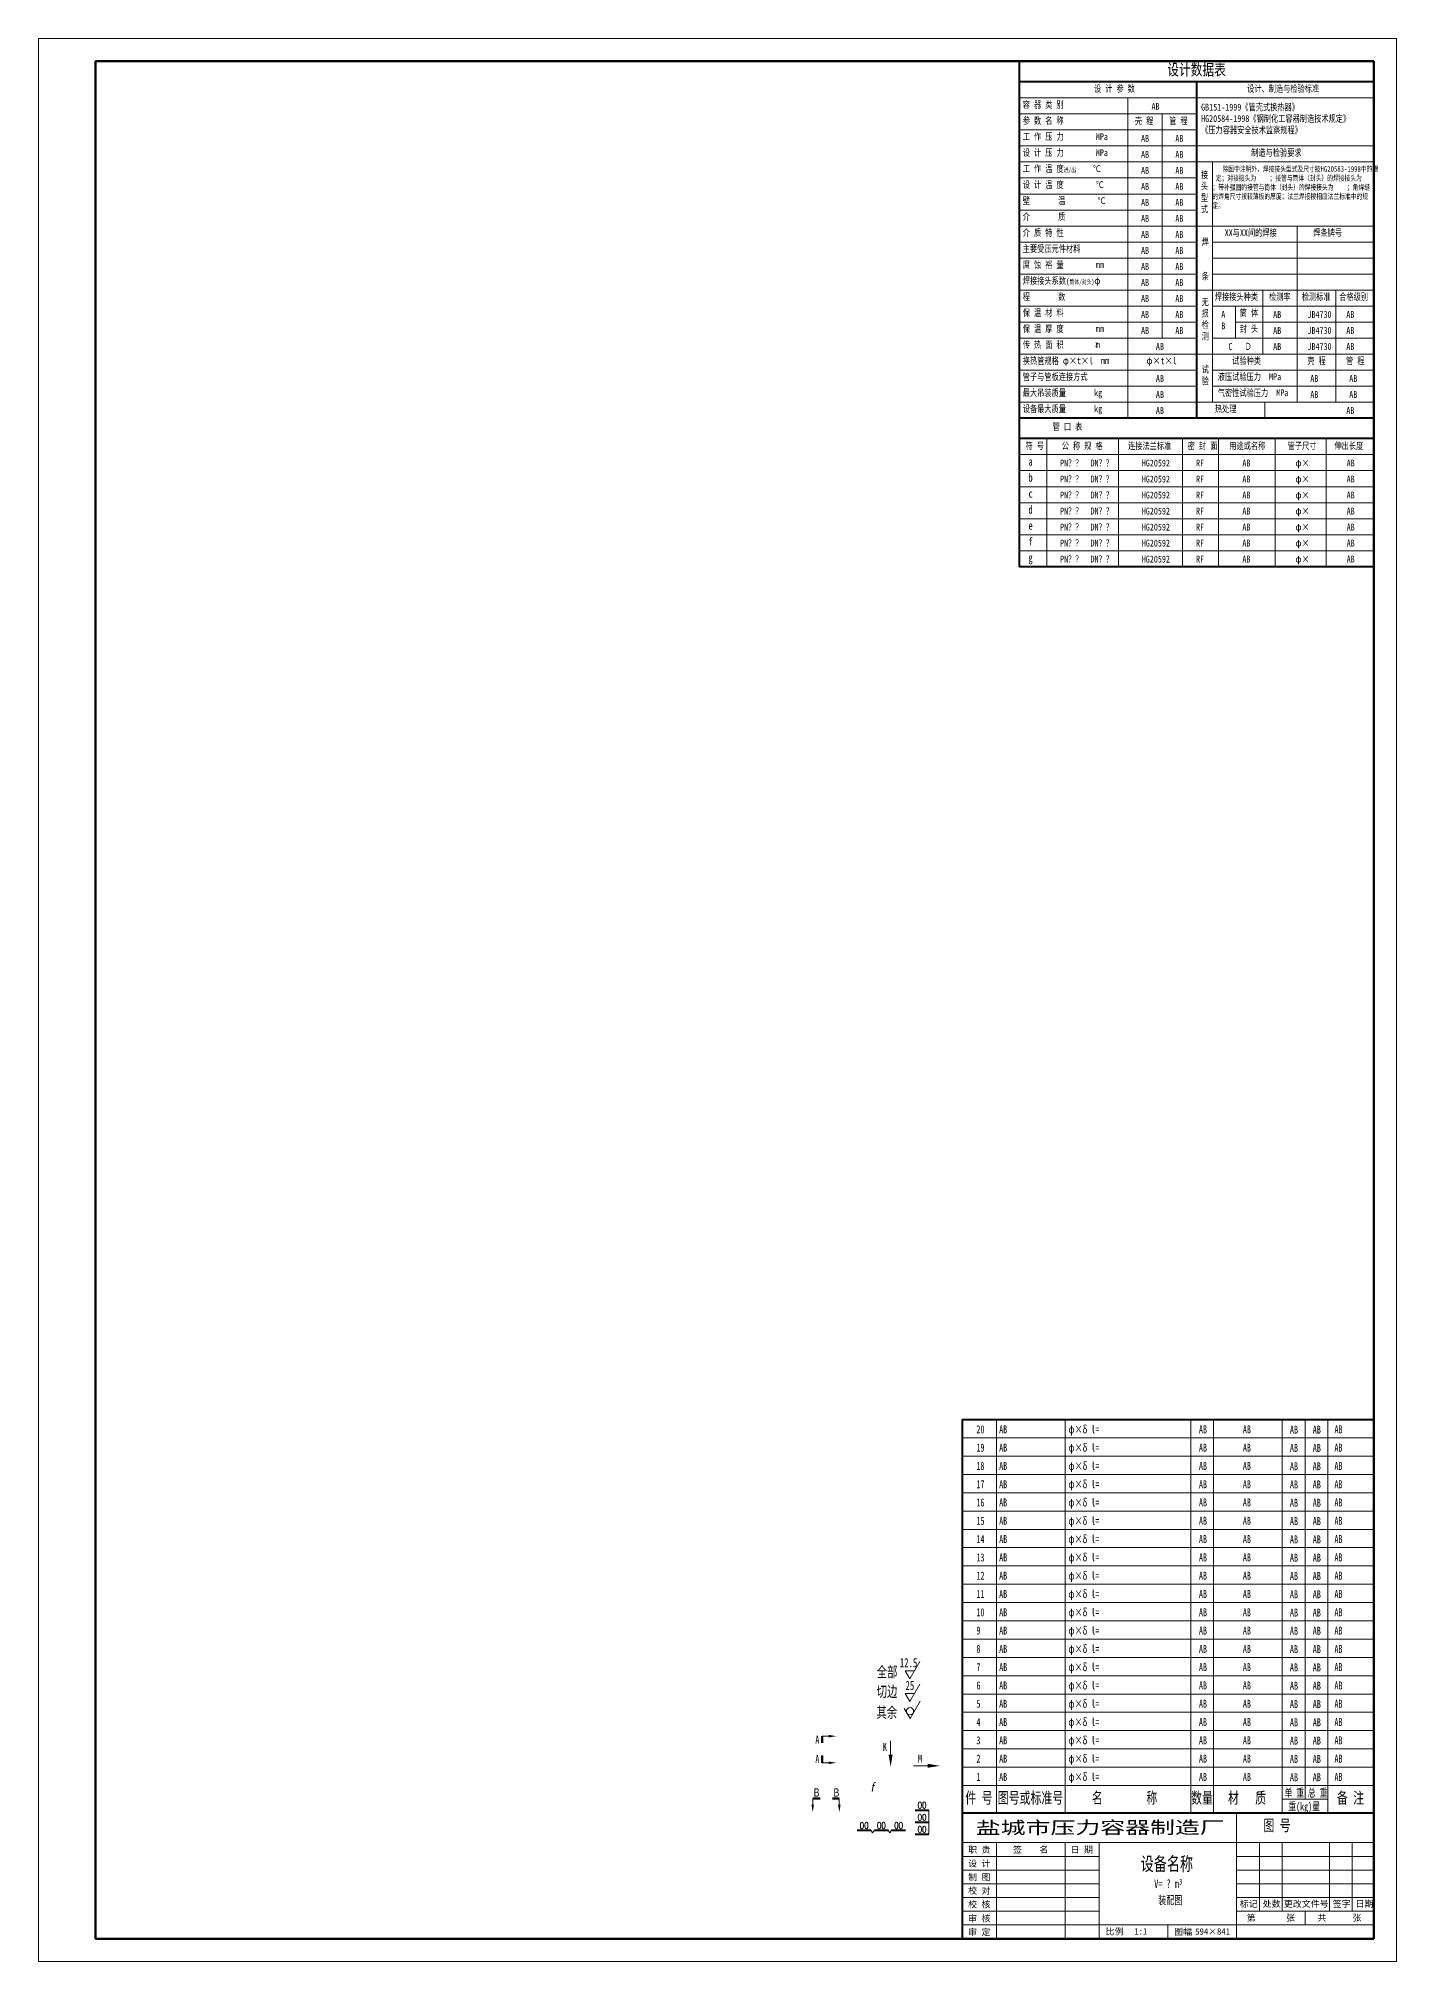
# Model space of a CAD drawing. Extents: x 0 to 23518, y -2902 to 4226.
# Drawn here: x 948 to 1542, y -2792 to -1951 of the extents above; entities that cross this region are included whole.
import ezdxf
from ezdxf.enums import TextEntityAlignment as Align

# ---------------------------------------------------------------- set-up
doc = ezdxf.new("R2010")
doc.units = 0
doc.header["$LTSCALE"] = 10
for name, color, linetype, lineweight in [('A 粗实线', 1, 'CONTINUOUS', 40), ('B 细实线', 7, 'CONTINUOUS', 18), ('C 文 字', 2, 'CONTINUOUS', 20), ('J 标注尺寸', 2, 'CONTINUOUS', 18)]:
    doc.layers.add(name, color=color, linetype=linetype, lineweight=lineweight)
doc.styles.add('HZTXT', font='SIMFANG.TTF', dxfattribs={"width": 0.75})
doc.styles.add('ITALICT', font='ITALICT.shx', dxfattribs={"width": 0.7})
doc.styles.add('ROMANC', font='romanc', dxfattribs={"width": 0.7, "height": 6})
doc.styles.add('标题中文', font='SIMFANG.TTF', dxfattribs={"width": 0.7})

msp = doc.modelspace()

# ---------------------------------------------------------------- linework, layer by layer
at = {"layer": 'A 粗实线'}
for p, q in [((1376.94, -1960.74), (1376.94, -2181.75)), ((1531.94, -1969.76), (1376.94, -1969.76)), ((1454.44, -1969.76), (1454.44, -2116.76)), ((1531.94, -2116.76), (1376.94, -2116.76)), ((1531.94, -2125.75), (1376.94, -2125.75)), ((1531.94, -2181.75), (1376.94, -2181.75)), ((1351.94, -2554.74), (1351.94, -2726.74)), ((1351.94, -2554.74), (1531.94, -2554.74)), ((1331.35, -2725.51), (1337.37, -2725.51)), ((1331.35, -2730.78), (1337.37, -2730.78)), ((1351.94, -2726.74), (1531.94, -2726.74)), ((1306, -2734.34), (1312.02, -2734.34)), ((1313.54, -2734.34), (1319.56, -2734.34)), ((1321.08, -2734.34), (1327.1, -2734.34)), ((1331.35, -2736.04), (1337.37, -2736.04))]:
    msp.add_line(p, q, dxfattribs=at)
at = {"layer": 'A 粗实线', "lineweight": 80}
for p, q in [((1290.76, -2693.18), (1290.76, -2696.1)), ((1290.76, -2704.82), (1290.76, -2701.58)), ((1286.58, -2720.37), (1289.83, -2720.37)), ((1298.22, -2720.37), (1295.3, -2720.37))]:
    msp.add_line(p, q, dxfattribs=at)
at = {"layer": 'A 粗实线', "color": 1}
msp.add_line((1351.94, -2726.74), (1351.94, -2781.74), dxfattribs=at)
at = {"layer": 'A 粗实线', "color": 5, "lineweight": 120}
msp.add_lwpolyline([(1531.94, -2781.74), (1531.94, -1960.74), (972.94, -1960.74), (972.94, -2781.74)], close=True, dxfattribs=at)
at = {"layer": 'B 细实线'}
for p, q in [((1531.94, -1976.76), (1376.94, -1976.76)), ((1454.44, -1983.76), (1376.94, -1983.76)), ((1424.44, -1976.76), (1424.44, -2116.76)), ((1439.44, -1983.76), (1439.44, -2081.76)), ((1454.44, -1990.76), (1376.94, -1990.76)), ((1531.94, -1997.76), (1376.94, -1997.76)), ((1531.94, -2004.76), (1376.94, -2004.76)), ((1461.44, -2004.76), (1461.44, -2109.76)), ((1454.44, -2011.76), (1376.94, -2011.76)), ((1454.44, -2018.76), (1376.94, -2018.76)), ((1454.44, -2025.76), (1376.94, -2025.76)), ((1531.94, -2032.76), (1376.94, -2032.76)), ((1498.44, -2032.76), (1498.44, -2109.76)), ((1454.44, -2039.76), (1376.94, -2039.76)), ((1531.94, -2039.76), (1461.44, -2039.76)), ((1454.44, -2046.76), (1376.94, -2046.76)), ((1531.94, -2046.76), (1461.44, -2046.76)), ((1454.44, -2053.76), (1376.94, -2053.76)), ((1531.94, -2053.76), (1461.44, -2053.76)), ((1461.44, -2060.76), (1376.94, -2060.76)), ((1454.44, -2067.76), (1376.94, -2067.76)), ((1531.94, -2060.76), (1461.44, -2060.76)), ((1531.94, -2060.76), (1461.44, -2060.76)), ((1531.94, -2067.76), (1461.44, -2067.76)), ((1471.44, -2067.76), (1471.44, -2081.76)), ((1483.44, -2060.76), (1483.44, -2088.76)), ((1515.44, -2060.76), (1515.44, -2109.76)), ((1454.44, -2074.76), (1376.94, -2074.76)), ((1531.94, -2074.76), (1471.44, -2074.76)), ((1454.44, -2081.76), (1376.94, -2081.76)), ((1531.94, -2081.76), (1461.44, -2081.76)), ((1531.94, -2088.76), (1376.94, -2088.76)), ((1454.44, -2095.76), (1376.94, -2095.76)), ((1531.94, -2095.76), (1461.44, -2095.76)), ((1454.44, -2102.76), (1376.94, -2102.76)), ((1531.94, -2109.76), (1376.94, -2109.76)), ((1531.94, -2102.76), (1461.44, -2102.76)), ((1531.94, -2102.76), (1461.44, -2102.76)), ((1484.4, -2109.76), (1484.4, -2116.76)), ((1388.94, -2125.75), (1388.94, -2181.75)), ((1420.34, -2125.75), (1420.34, -2181.75)), ((1448.27, -2125.75), (1448.27, -2181.75)), ((1464.07, -2125.75), (1464.07, -2181.75)), ((1488.81, -2125.75), (1488.81, -2181.75)), ((1511.14, -2125.75), (1511.14, -2181.75)), ((1531.94, -2132.75), (1376.94, -2132.75)), ((1531.94, -2139.75), (1376.94, -2139.75)), ((1531.94, -2146.75), (1376.94, -2146.75)), ((1531.94, -2153.75), (1376.94, -2153.75)), ((1531.94, -2160.75), (1376.94, -2160.75)), ((1531.94, -2167.75), (1376.94, -2167.75)), ((1531.94, -2174.75), (1376.94, -2174.75)), ((1366.94, -2726.74), (1366.94, -2554.74)), ((1396.94, -2726.74), (1396.94, -2554.74)), ((1451.94, -2726.74), (1451.94, -2554.74)), ((1461.94, -2726.74), (1461.94, -2554.74)), ((1491.94, -2726.74), (1491.94, -2554.74)), ((1501.94, -2720.74), (1501.94, -2554.74)), ((1511.94, -2726.74), (1511.94, -2554.74)), ((1351.94, -2562.74), (1531.94, -2562.74)), ((1351.94, -2570.74), (1531.94, -2570.74)), ((1351.94, -2578.74), (1531.94, -2578.74)), ((1351.94, -2586.74), (1531.94, -2586.74)), ((1351.94, -2594.74), (1531.94, -2594.74)), ((1351.94, -2602.74), (1531.94, -2602.74)), ((1351.94, -2610.74), (1531.94, -2610.74)), ((1351.94, -2618.74), (1531.94, -2618.74)), ((1351.94, -2626.74), (1531.94, -2626.74)), ((1351.94, -2634.74), (1531.94, -2634.74)), ((1351.94, -2642.74), (1531.94, -2642.74)), ((1351.94, -2650.74), (1531.94, -2650.74)), ((1327, -2664.63), (1331.08, -2664.62)), ((1329.12, -2668.15), (1327, -2664.63)), ((1329.12, -2668.15), (1333.44, -2660.57)), ((1351.94, -2658.74), (1531.94, -2658.74)), ((1329.12, -2678.01), (1333.44, -2670.43)), ((1351.94, -2666.74), (1531.94, -2666.74)), ((1327, -2674.49), (1331.08, -2674.48)), ((1329.12, -2678.01), (1327, -2674.49)), ((1351.94, -2674.74), (1531.94, -2674.74)), ((1351.94, -2682.74), (1531.94, -2682.74)), ((1351.94, -2690.74), (1531.94, -2690.74)), ((1290.76, -2693.18), (1293.49, -2693.18)), ((1320.66, -2695.16), (1320.66, -2701.32)), ((1351.94, -2698.74), (1531.94, -2698.74)), ((1290.76, -2704.82), (1293.49, -2704.82)), ((1330.72, -2706.14), (1336.88, -2706.14)), ((1351.94, -2706.74), (1531.94, -2706.74)), ((1351.94, -2714.74), (1531.94, -2714.74)), ((1286.58, -2720.37), (1286.58, -2723.09)), ((1298.22, -2720.37), (1298.22, -2723.09)), ((1491.94, -2720.74), (1511.94, -2720.74)), ((1337.37, -2730.78), (1337.37, -2725.51)), ((1337.37, -2736.04), (1337.37, -2730.78)), ((1471.94, -2726.74), (1471.94, -2781.74)), ((1312.02, -2734.34), (1312.78, -2735.4)), ((1313.54, -2734.34), (1312.78, -2735.4)), ((1319.56, -2734.34), (1320.32, -2735.4)), ((1321.08, -2734.34), (1320.32, -2735.4)), ((1351.94, -2739.74), (1531.94, -2739.74)), ((1366.94, -2739.74), (1366.94, -2781.74)), ((1396.94, -2739.74), (1396.94, -2781.74)), ((1411.94, -2739.74), (1411.94, -2781.74)), ((1481.94, -2739.74), (1481.94, -2769.74)), ((1491.94, -2739.74), (1491.94, -2769.74)), ((1512.58, -2739.74), (1512.58, -2769.74)), ((1522.58, -2739.74), (1522.58, -2769.74)), ((1351.94, -2745.74), (1411.94, -2745.74)), ((1471.94, -2745.74), (1531.94, -2745.74)), ((1351.94, -2751.74), (1411.94, -2751.74)), ((1351.94, -2757.74), (1411.94, -2757.74)), ((1471.94, -2751.74), (1531.94, -2751.74)), ((1471.94, -2757.74), (1531.94, -2757.74)), ((1351.94, -2763.74), (1411.94, -2763.74)), ((1471.94, -2763.74), (1531.94, -2763.74)), ((1351.94, -2769.74), (1411.94, -2769.74)), ((1471.94, -2769.74), (1531.94, -2769.74)), ((1501.94, -2775.74), (1501.94, -2769.74)), ((1351.94, -2775.74), (1531.94, -2775.74)), ((1441.94, -2775.74), (1441.94, -2781.74))]:
    msp.add_line(p, q, dxfattribs=at)
msp.add_lwpolyline([(1541.94, -2791.74), (1541.94, -1950.74), (947.94, -1950.74), (947.94, -2791.74)], close=True, dxfattribs=at)
msp.add_lwpolyline([(1333.54, -2677.86), (1329.14, -2685.48), (1326.61, -2681.1)], dxfattribs=at)
msp.add_circle((1329.14, -2682.29), 1.59, dxfattribs=at)
for points in [[(1293.49, -2693.75), (1293.49, -2692.62), (1296.89, -2693.18)], [(1293.49, -2705.39), (1293.49, -2704.25), (1296.89, -2704.82)], [(1319.78, -2701.32), (1321.53, -2701.32), (1320.66, -2706.57)], [(1336.88, -2707.01), (1336.88, -2705.26), (1342.13, -2706.14)], [(1286.01, -2723.09), (1287.15, -2723.09), (1286.58, -2726.5)], [(1297.65, -2723.09), (1298.79, -2723.09), (1298.22, -2726.5)]]:
    msp.add_solid(points, dxfattribs=at)

# ---------------------------------------------------------------- texts
at = {"layer": 'C 文 字'}
for s, height, style, width, p in [('AB', 3.5, 'HZTXT', 0.75, (1497.07, -2559.11)), ('AB', 3.5, 'HZTXT', 0.75, (1507.07, -2559.11)), ('AB', 3.5, 'HZTXT', 0.75, (1497.07, -2567.11)), ('AB', 3.5, 'HZTXT', 0.75, (1497.07, -2575.11)), ('AB', 3.5, 'HZTXT', 0.75, (1507.07, -2567.11)), ('AB', 3.5, 'HZTXT', 0.75, (1507.07, -2575.11)), ('AB', 3.5, 'HZTXT', 0.75, (1497.07, -2583.11)), ('AB', 3.5, 'HZTXT', 0.75, (1507.07, -2583.11)), ('AB', 3.5, 'HZTXT', 0.75, (1497.07, -2591.11)), ('AB', 3.5, 'HZTXT', 0.75, (1507.07, -2591.11)), ('AB', 3.5, 'HZTXT', 0.75, (1497.07, -2599.11)), ('AB', 3.5, 'HZTXT', 0.75, (1507.07, -2599.11)), ('AB', 3.5, 'HZTXT', 0.75, (1497.07, -2607.11)), ('AB', 3.5, 'HZTXT', 0.75, (1507.07, -2607.11)), ('AB', 3.5, 'HZTXT', 0.75, (1497.07, -2615.11)), ('AB', 3.5, 'HZTXT', 0.75, (1507.07, -2615.11)), ('AB', 3.5, 'HZTXT', 0.75, (1497.07, -2623.11)), ('AB', 3.5, 'HZTXT', 0.75, (1507.07, -2623.11)), ('AB', 3.5, 'HZTXT', 0.75, (1497.07, -2631.11)), ('AB', 3.5, 'HZTXT', 0.75, (1507.07, -2631.11)), ('AB', 3.5, 'HZTXT', 0.75, (1497.07, -2639.11)), ('AB', 3.5, 'HZTXT', 0.75, (1507.07, -2639.11)), ('AB', 3.5, 'HZTXT', 0.75, (1497.07, -2647.11)), ('AB', 3.5, 'HZTXT', 0.75, (1507.07, -2647.11)), ('AB', 3.5, 'HZTXT', 0.75, (1497.07, -2655.11)), ('AB', 3.5, 'HZTXT', 0.75, (1507.07, -2655.11)), ('AB', 3.5, 'HZTXT', 0.75, (1497.07, -2663.11)), ('AB', 3.5, 'HZTXT', 0.75, (1507.07, -2663.11)), ('AB', 3.5, 'HZTXT', 0.75, (1497.07, -2671.11)), ('AB', 3.5, 'HZTXT', 0.75, (1507.07, -2671.11)), ('AB', 3.5, 'HZTXT', 0.75, (1497.07, -2679.11)), ('AB', 3.5, 'HZTXT', 0.75, (1507.07, -2679.11)), ('AB', 3.5, 'HZTXT', 0.75, (1497.07, -2687.11)), ('AB', 3.5, 'HZTXT', 0.75, (1507.07, -2687.11)), ('AB', 3.5, 'HZTXT', 0.75, (1497.07, -2695.11)), ('AB', 3.5, 'HZTXT', 0.75, (1507.07, -2695.11)), ('AB', 3.5, 'HZTXT', 0.75, (1497.07, -2703.11)), ('AB', 3.5, 'HZTXT', 0.75, (1507.07, -2703.11)), ('AB', 3.5, 'HZTXT', 0.75, (1497.07, -2711.11)), ('AB', 3.5, 'HZTXT', 0.75, (1507.07, -2711.11)), ('00', 2.823, 'ROMANC', 0.8, (1334.42, -2723.39)), ('00', 2.823, 'ROMANC', 0.8, (1309.08, -2732.22)), ('00', 2.823, 'ROMANC', 0.8, (1316.61, -2732.22)), ('00', 2.823, 'ROMANC', 0.8, (1324.15, -2732.22)), ('00', 2.823, 'ROMANC', 0.8, (1334.42, -2728.66)), ('00', 2.823, 'ROMANC', 0.8, (1334.42, -2733.93))]:
    msp.add_text(s, height=height, dxfattribs=dict(at, style=style, width=width)).set_placement(p, align=Align.MIDDLE)
at = {"layer": 'C 文 字', "style": 'HZTXT', "width": 0.7}
for s, p in [('全部', (1314.61, -2665.07)), ('切边', (1314.59, -2673.65)), ('其余', (1314.46, -2682.76))]:
    msp.add_text(s, height=4.73, dxfattribs=at).set_placement(p, align=Align.MIDDLE_LEFT)
for s, p in [('12.5', (1332.31, -2664.26)), ('25', (1330.99, -2674.2))]:
    msp.add_text(s, height=4, dxfattribs=at).set_placement(p, align=Align.BOTTOM_RIGHT)
at = {"layer": 'C 文 字', "style": 'ITALICT', "width": 0.8}
msp.add_text('f', height=4, dxfattribs=at).set_placement((1311.86, -2717.42))
at = {"layer": 'C 文 字', "style": '标题中文', "oblique": 0.5, "width": 1.430365}
msp.add_text('盐城市压力容器制造厂', height=5.5, rotation=0.09587, dxfattribs=at).set_placement((1357.91, -2735.97), (1466.77, -2735.79), align=Align.FIT)
at = {"layer": 'C 文 字', "style": '标题中文', "oblique": 0.5}
msp.add_text('职 责', height=2.8, rotation=0.09587, dxfattribs=at).set_placement((1359.42, -2742.79), align=Align.MIDDLE_CENTER)
for s, p in [('签    名', (1381.88, -2742.69)), ('日 期', (1404.27, -2742.75)), ('设 计', (1359.42, -2748.79)), ('制 图', (1359.42, -2754.79)), ('校 对', (1359.42, -2760.69)), ('校 核', (1359.42, -2766.69)), ('标记', (1477.27, -2766.42)), ('处数', (1487.27, -2766.42)), ('更改文件号', (1502.43, -2766.42)), ('签字', (1517.91, -2766.42)), ('日期', (1527.91, -2766.42)), ('审 核', (1359.42, -2772.79)), ('第       张', (1486.97, -2772.52)), ('共      张', (1516.97, -2772.52)), ('审 定', (1359.42, -2778.79)), ('比例', (1418.6, -2778.54)), ('1:1', (1430.08, -2778.54)), ('图幅', (1448.6, -2778.63)), ('594×841', (1461.49, -2778.63))]:
    msp.add_text(s, height=2.8, rotation=0.09587, dxfattribs=at).set_placement(p, align=Align.MIDDLE)
at = {"layer": 'C 文 字', "attachment_point": 1, "style": 'HZTXT'}
for s, insert, char_height, width in [('设计数据表', (1441.69, -1961.87), 5, 77.5), ('设 计 参 数', (1409.6, -1971.17), 3, 48), ('设计、制造与检验标准', (1476.59, -1971.17), 3, 48), ('容 器 类 别', (1378.45, -1978.17), 3, 48), ('参 数 名 称', (1378.45, -1985.17), 3, 48), ('AB', (1434.76, -1978.93), 3, 48), ('GB151-1999《管壳式换热器》\\PHG20584-1998《钢制化工容器制造技术规定》\\P《压力容器安全技术监察规程》', (1456.45, -1979.27), 3, 77.5), ('工 作 压 力        MPa', (1378.45, -1992.17), 3, 48), ('壳 程', (1427.5, -1985.25), 3, 48), ('AB', (1430.19, -1992.93), 3, 48), ('管 程', (1442.5, -1985.25), 3, 48), ('AB', (1445.19, -1992.93), 3, 48), ('设 计 压 力        MPa', (1378.45, -1999.17), 3, 48), ('AB', (1430.19, -1999.93), 3, 48), ('AB', (1445.19, -1999.93), 3, 48), (' 制造与检验要求', (1476.59, -1999.17), 3, 48), ('工 作 温 度{\\H0.6667x;进/出      }℃', (1378.45, -2006.17), 3, 48), ('AB', (1430.19, -2006.93), 3, 48), ('AB', (1445.19, -2006.93), 3, 48), ('接\\P头\\P型\\P式', (1456.4, -2008.89), 3, 48), ('   除图中注明外，焊接接头型式及尺寸按HG20583-1998中的规\\P 定；对接接头为    ；接管与筒体（封头）的焊接接头为    ；带补强圈的接管与筒体（封头）的焊接接头为    ；角焊缝的焊角尺寸按较薄板的厚度；法兰焊接按相应法兰标准中的规定。', (1461.44, -2006.6), 2.4, 70.5), ('设 计 温 度        ℃', (1378.45, -2013.17), 3, 48), ('AB', (1430.19, -2013.93), 3, 48), ('AB', (1445.19, -2013.93), 3, 48), ('壁       温        ℃', (1378.45, -2020.17), 3, 48), ('介       质', (1378.45, -2027.17), 3, 48), ('AB', (1430.19, -2020.93), 3, 48), ('AB', (1445.19, -2020.93), 3, 48), ('介 质 特 性', (1378.45, -2034.17), 3, 48), ('AB', (1430.19, -2027.93), 3, 48), ('AB', (1430.19, -2034.93), 3, 48), ('AB', (1445.19, -2027.93), 3, 48), ('AB', (1445.19, -2034.93), 3, 48), ('XX与XX间的焊接', (1466.77, -2034.17), 3, 48), ('焊条牌号', (1505.53, -2034.17), 3, 48), ('主要受压元件材料', (1378.45, -2041.17), 3, 48), ('AB', (1430.19, -2041.93), 3, 48), ('AB', (1445.19, -2041.93), 3, 48), ('焊\\P\\P\\P条', (1456.69, -2038.22), 3, 48), ('腐 蚀 裕 量        mm', (1378.45, -2048.17), 3, 48), ('AB', (1430.19, -2048.93), 3, 48), ('AB', (1445.19, -2048.93), 3, 48), ('焊接接头系数{\\H0.8333x;(\\H0.8x;筒体/封头)}φ{\\H0.8333x;        } ', (1378.45, -2055.17), 3, 48), ('AB', (1430.19, -2055.93), 3, 48), ('AB', (1445.19, -2055.93), 3, 48), ('保 温 材 料', (1378.45, -2069.17), 3, 48), ('程       数 ', (1378.45, -2062.17), 3, 48), ('AB', (1430.19, -2062.93), 3, 48), ('AB', (1445.19, -2062.93), 3, 48), ('无\\P损\\P检\\P测', (1456.69, -2064.44), 3, 48), ('焊接接头种类', (1462.44, -2062.17), 3, 48), ('筒 体', (1473.37, -2069.17), 3, 48), ('检测率', (1486.13, -2062.17), 3, 48), ('检测标准', (1500.49, -2062.17), 3, 48), ('合格级别', (1516.88, -2062.17), 3, 48), ('保 温 厚 度        mm', (1378.45, -2076.17), 3, 48), ('AB', (1430.19, -2069.93), 3, 48), ('AB', (1430.19, -2076.93), 3, 48), ('AB', (1445.19, -2069.93), 3, 48), ('AB', (1445.19, -2076.93), 3, 48), ('A\\PB', (1465.26, -2069.89), 3, 48), ('封 头', (1473.37, -2076.17), 3, 48), ('AB', (1487.97, -2069.93), 3, 48), ('AB', (1487.97, -2076.93), 3, 48), ('JB4730', (1502.97, -2069.93), 3, 48), ('JB4730', (1502.97, -2076.93), 3, 48), ('AB', (1519.97, -2069.93), 3, 48), ('AB', (1519.97, -2076.93), 3, 48), ('传 热 面 积        m ', (1378.45, -2083.17), 3, 48), ('2', (1410.09, -2083.52), 2, 48), ('AB', (1436.68, -2083.93), 3, 48), ('C   Ｄ', (1468.43, -2083.93), 3, 48), ('AB', (1487.97, -2083.93), 3, 48), ('JB4730', (1502.97, -2083.93), 3, 48), ('AB', (1519.97, -2083.93), 3, 48), ('换热管规格 φ×t×l  mm', (1378.45, -2090.17), 3, 48), (' φ×t×l   ', (1430.78, -2090.17), 3, 48), ('试\\P验', (1456.69, -2093.96), 3, 48), ('试验种类', (1470.03, -2090.17), 3, 48), ('壳 程 ', (1502.9, -2090.17), 3, 48), ('管 程 ', (1519.86, -2090.17), 3, 48), ('管子与管板连接方式', (1378.45, -2097.17), 3, 48), ('AB', (1436.68, -2097.93), 3, 48), ('液压试验压力  MPa', (1463.75, -2097.17), 3, 48), ('AB', (1504.23, -2097.93), 3, 48), ('AB', (1521.23, -2097.93), 3, 48), ('设备最大质量       kg', (1378.45, -2111.17), 3, 48), ('最大吊装质量       kg', (1378.45, -2104.17), 3, 48), ('AB', (1436.68, -2104.93), 3, 48), ('热处理', (1462.49, -2111.17), 3, 48), ('气密性试验压力  MPa', (1463.75, -2104.17), 3, 48), ('AB', (1504.23, -2104.93), 3, 48), ('AB', (1521.23, -2104.93), 3, 48), ('管 口 表', (1391.52, -2118.99), 3, 48), ('AB', (1436.68, -2111.93), 3, 48), ('AB', (1519.97, -2111.93), 3, 48), (' 符 号', (1377.91, -2127.38), 3, 48), ('公 称 规 格', (1395.51, -2127.38), 3, 48), ('连接法兰标准', (1424.51, -2127.38), 3, 48), ('密 封 面', (1450.58, -2127.38), 3, 48), ('用途或名称', (1468.78, -2127.38), 3, 48), ('管子尺寸', (1494.32, -2127.38), 3, 48), ('伸出长度', (1514.78, -2127.38), 3, 48), ('a', (1380.95, -2133.96), 3.6, 57.6), ('PN？？  DN？？', (1394.77, -2134.92), 3, 48), ('HG20592', (1430.51, -2134.92), 3, 48), ('RF', (1454.25, -2134.92), 3, 48), ('AB', (1474.52, -2134.92), 3, 48), ('φ×', (1497.72, -2134.92), 3, 48), ('AB', (1520.13, -2134.92), 3, 48), ('b', (1380.95, -2140.96), 3.6, 57.6), ('PN？？  DN？？', (1394.77, -2141.92), 3, 48), ('HG20592', (1430.51, -2141.92), 3, 48), ('RF', (1454.25, -2141.92), 3, 48), ('AB', (1474.52, -2141.92), 3, 48), ('φ×', (1497.72, -2141.92), 3, 48), ('AB', (1520.13, -2141.92), 3, 48), ('c', (1380.95, -2147.96), 3.6, 57.6), ('PN？？  DN？？', (1394.77, -2148.92), 3, 48), ('HG20592', (1430.51, -2148.92), 3, 48), ('RF', (1454.25, -2148.92), 3, 48), ('AB', (1474.52, -2148.92), 3, 48), ('φ×', (1497.72, -2148.92), 3, 48), ('AB', (1520.13, -2148.92), 3, 48), ('d ', (1380.95, -2154.96), 3.6, 57.6), ('PN？？  DN？？', (1394.77, -2155.92), 3, 48), ('HG20592', (1430.51, -2155.92), 3, 48), ('RF', (1454.25, -2155.92), 3, 48), ('AB', (1474.52, -2155.92), 3, 48), ('φ×', (1497.72, -2155.92), 3, 48), ('AB', (1520.13, -2155.92), 3, 48), ('e', (1380.95, -2161.96), 3.6, 57.6), ('f', (1380.95, -2168.96), 3.6, 57.6), ('PN？？  DN？？', (1394.77, -2162.92), 3, 48), ('HG20592', (1430.51, -2162.92), 3, 48), ('RF', (1454.25, -2162.92), 3, 48), ('AB', (1474.52, -2162.92), 3, 48), ('φ×', (1497.72, -2162.92), 3, 48), ('AB', (1520.13, -2162.92), 3, 48), ('g', (1380.95, -2175.96), 3.6, 57.6), ('PN？？  DN？？', (1394.77, -2169.92), 3, 48), ('PN？？  DN？？', (1394.77, -2176.92), 3, 48), ('HG20592', (1430.51, -2169.92), 3, 48), ('HG20592', (1430.51, -2176.92), 3, 48), ('RF', (1454.25, -2169.92), 3, 48), ('RF', (1454.25, -2176.92), 3, 48), ('AB', (1474.52, -2169.92), 3, 48), ('AB', (1474.52, -2176.92), 3, 48), ('φ×', (1497.72, -2169.92), 3, 48), ('φ×', (1497.72, -2176.92), 3, 48), ('AB', (1520.13, -2169.92), 3, 48), ('AB', (1520.13, -2176.92), 3, 48)]:
    msp.add_mtext(s, dxfattribs=dict(at, insert=insert, char_height=char_height, width=width))
at = {"layer": 'J 标注尺寸', "style": '标题中文', "width": 0.7}
for s, height, p in [('20', 3.5, (1358.19, -2560.74)), ('AB', 3.5, (1368.14, -2560.74)), ('φ×δ l=', 3.5, (1398.44, -2560.74)), ('φ×δ l=', 3.5, (1398.44, -2568.74)), ('AB', 3.5, (1455.52, -2560.74)), ('AB', 3.5, (1474.73, -2560.74)), ('AB', 3.5, (1514.79, -2560.74)), ('19', 3.5, (1358.19, -2568.74)), ('18', 3.5, (1358.19, -2576.74)), ('AB', 3.5, (1368.14, -2568.74)), ('AB', 3.5, (1368.14, -2576.74)), ('φ×δ l=', 3.5, (1398.44, -2576.74)), ('AB', 3.5, (1455.52, -2568.74)), ('AB', 3.5, (1455.52, -2576.74)), ('AB', 3.5, (1474.73, -2568.74)), ('AB', 3.5, (1474.73, -2576.74)), ('AB', 3.5, (1514.79, -2568.74)), ('AB', 3.5, (1514.79, -2576.74)), ('17', 3.5, (1358.19, -2584.74)), ('AB', 3.5, (1368.14, -2584.74)), ('φ×δ l=', 3.5, (1398.44, -2584.74)), ('AB', 3.5, (1455.52, -2584.74)), ('AB', 3.5, (1474.73, -2584.74)), ('AB', 3.5, (1514.79, -2584.74)), ('16', 3.5, (1358.19, -2592.74)), ('AB', 3.5, (1368.14, -2592.74)), ('φ×δ l=', 3.5, (1398.44, -2592.74)), ('AB', 3.5, (1455.52, -2592.74)), ('AB', 3.5, (1474.73, -2592.74)), ('AB', 3.5, (1514.79, -2592.74)), ('15', 3.5, (1358.19, -2600.74)), ('AB', 3.5, (1368.14, -2600.74)), ('φ×δ l=', 3.5, (1398.44, -2600.74)), ('AB', 3.5, (1455.52, -2600.74)), ('AB', 3.5, (1474.73, -2600.74)), ('AB', 3.5, (1514.79, -2600.74)), ('14', 3.5, (1358.19, -2608.74)), ('AB', 3.5, (1368.14, -2608.74)), ('φ×δ l=', 3.5, (1398.44, -2608.74)), ('AB', 3.5, (1455.52, -2608.74)), ('AB', 3.5, (1474.73, -2608.74)), ('AB', 3.5, (1514.79, -2608.74)), ('13', 3.5, (1358.19, -2616.74)), ('AB', 3.5, (1368.14, -2616.74)), ('φ×δ l=', 3.5, (1398.44, -2616.74)), ('AB', 3.5, (1455.52, -2616.74)), ('AB', 3.5, (1474.73, -2616.74)), ('AB', 3.5, (1514.79, -2616.74)), ('12', 3.5, (1358.19, -2624.74)), ('AB', 3.5, (1368.14, -2624.74)), ('φ×δ l=', 3.5, (1398.44, -2624.74)), ('AB', 3.5, (1455.52, -2624.74)), ('AB', 3.5, (1474.73, -2624.74)), ('AB', 3.5, (1514.79, -2624.74)), ('11', 3.5, (1358.19, -2632.74)), ('AB', 3.5, (1368.14, -2632.74)), ('φ×δ l=', 3.5, (1398.44, -2632.74)), ('AB', 3.5, (1455.52, -2632.74)), ('AB', 3.5, (1474.73, -2632.74)), ('AB', 3.5, (1514.79, -2632.74)), ('10', 3.5, (1358.19, -2640.74)), ('AB', 3.5, (1368.14, -2640.74)), ('φ×δ l=', 3.5, (1398.44, -2640.74)), ('AB', 3.5, (1455.52, -2640.74)), ('AB', 3.5, (1474.73, -2640.74)), ('AB', 3.5, (1514.79, -2640.74)), ('9', 3.5, (1358.19, -2648.74)), ('AB', 3.5, (1368.14, -2648.74)), ('φ×δ l=', 3.5, (1398.44, -2648.74)), ('AB', 3.5, (1455.52, -2648.74)), ('AB', 3.5, (1474.73, -2648.74)), ('AB', 3.5, (1514.79, -2648.74)), ('8', 3.5, (1358.19, -2656.74)), ('AB', 3.5, (1368.14, -2656.74)), ('φ×δ l=', 3.5, (1398.44, -2656.74)), ('AB', 3.5, (1455.52, -2656.74)), ('AB', 3.5, (1474.73, -2656.74)), ('AB', 3.5, (1514.79, -2656.74)), ('7', 3.5, (1358.19, -2664.74)), ('AB', 3.5, (1368.14, -2664.74)), ('φ×δ l=', 3.5, (1398.44, -2664.74)), ('AB', 3.5, (1455.52, -2664.74)), ('AB', 3.5, (1474.73, -2664.74)), ('AB', 3.5, (1514.79, -2664.74)), ('6', 3.5, (1358.19, -2672.74)), ('AB', 3.5, (1368.14, -2672.74)), ('φ×δ l=', 3.5, (1398.44, -2672.74)), ('AB', 3.5, (1455.52, -2672.74)), ('AB', 3.5, (1474.73, -2672.74)), ('AB', 3.5, (1514.79, -2672.74)), ('5', 3.5, (1358.19, -2680.74)), ('AB', 3.5, (1368.14, -2680.74)), ('φ×δ l=', 3.5, (1398.44, -2680.74)), ('AB', 3.5, (1455.52, -2680.74)), ('AB', 3.5, (1474.73, -2680.74)), ('AB', 3.5, (1514.79, -2680.74)), ('4', 3.5, (1358.19, -2688.74)), ('AB', 3.5, (1368.14, -2688.74)), ('φ×δ l=', 3.5, (1398.44, -2688.74)), ('AB', 3.5, (1455.52, -2688.74)), ('AB', 3.5, (1474.73, -2688.74)), ('AB', 3.5, (1514.79, -2688.74)), ('A', 3.5, (1287.73, -2696.46)), ('K', 3.5, (1317.27, -2699.62)), ('3', 3.5, (1358.19, -2696.74)), ('AB', 3.5, (1368.14, -2696.74)), ('φ×δ l=', 3.5, (1398.44, -2696.74)), ('AB', 3.5, (1455.52, -2696.74)), ('AB', 3.5, (1474.73, -2696.74)), ('AB', 3.5, (1514.79, -2696.74)), ('A', 3.5, (1287.73, -2704.86)), ('M', 3.5, (1332.62, -2704.77)), ('2', 3.5, (1358.19, -2704.74)), ('AB', 3.5, (1368.14, -2704.74)), ('φ×δ l=', 3.5, (1398.44, -2704.74)), ('AB', 3.5, (1455.52, -2704.74)), ('AB', 3.5, (1474.73, -2704.74)), ('AB', 3.5, (1514.79, -2704.74)), ('Ｂ', 3.5, (1286.53, -2719.62)), ('Ｂ', 3.5, (1295.25, -2719.62)), ('1', 3.5, (1358.19, -2712.74)), ('AB', 3.5, (1368.14, -2712.74)), ('φ×δ l=', 3.5, (1398.44, -2712.74)), ('AB', 3.5, (1455.52, -2712.74)), ('AB', 3.5, (1474.73, -2712.74)), ('单 重', 3.5, (1492.93, -2719.69)), ('总 重', 3.5, (1503.1, -2719.69)), ('AB', 3.5, (1514.79, -2712.74)), ('件 号', 4.998, (1353.31, -2722.65)), ('图号或标准号', 4.998, (1367.52, -2722.65)), ('名        称', 4.998, (1408.69, -2722.65)), ('数量', 4.998, (1452.1, -2722.65)), ('材   质', 4.998, (1468.19, -2722.65)), ('重(kg)量', 3.5, (1494.59, -2725.69)), ('备 注', 4.998, (1515.84, -2722.65)), ('图 号', 4.998, (1483.69, -2734.65)), ('设备名称', 5.998, (1430.05, -2752)), ('V= ? m', 3.599, (1435.94, -2759.52)), ('3', 2.52, (1446.81, -2758.11)), ('装配图', 3.599, (1437.68, -2766.69))]:
    msp.add_text(s, height=height, dxfattribs=at).set_placement(p)

doc.saveas('drawing.dxf')
